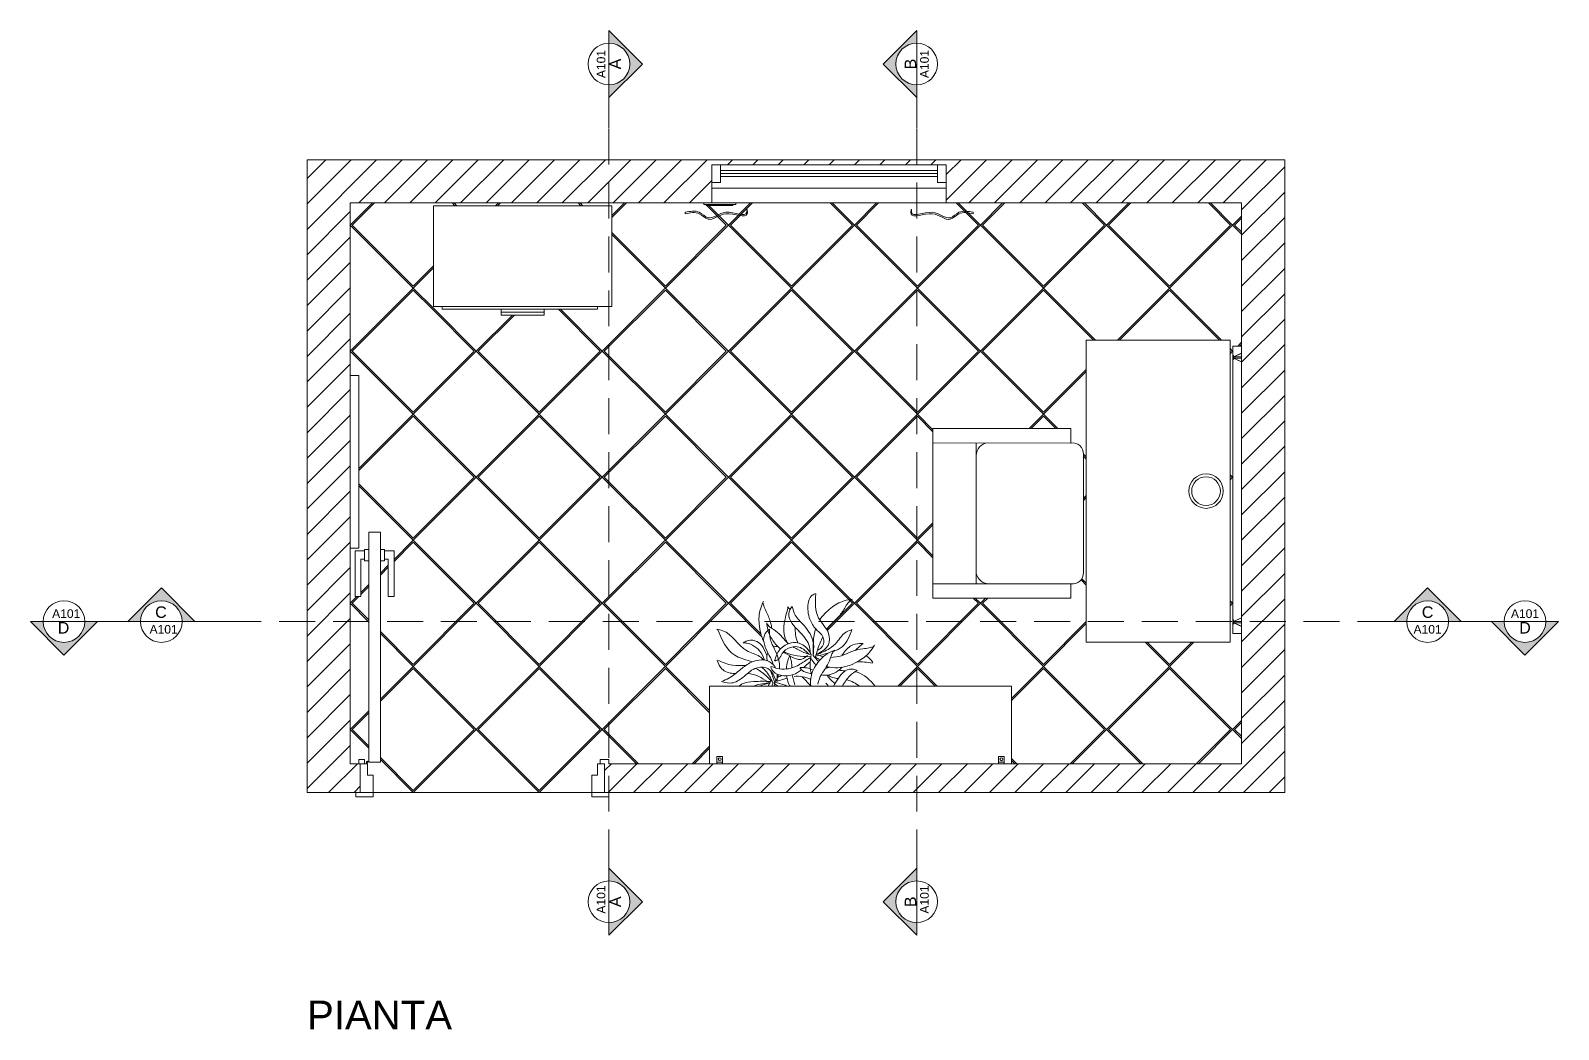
# Model space of a CAD drawing. Header units: inches. Extents: x -780 to 390, y -578 to 278.
# Drawn here: x -780 to -249, y -96 to 251 of the extents above; entities that cross this region are included whole.
import ezdxf
from ezdxf.enums import TextEntityAlignment as Align

# ---------------------------------------------------------------- set-up
doc = ezdxf.new("R2010")
doc.units = ezdxf.units.IN
doc.header["$MEASUREMENT"] = 0
doc.linetypes.add('HIDDEN', pattern=[0.375, 0.25, -0.125])
for name, color, linetype, lineweight in [('A-ANNO-SYMB', 3, 'Continuous', 18), ('accessori', 5, 'Continuous', 9), ('accessori1', 30, 'Continuous', 5), ('finestre', 4, 'Continuous', 13), ('linee prospetti', 1, 'Continuous', 18), ('mobili', 3, 'Continuous', 15), ('trame', 7, 'Continuous', 5)]:
    doc.layers.add(name, color=color, linetype=linetype, lineweight=lineweight)
doc.layers.add('piante', color=7, linetype='Continuous', lineweight=9, true_color=0x007a00)
doc.styles.add('ARIAL', font='Arial.ttf')
doc.styles.get("Standard").update_dxf_attribs({"font": 'Arial.ttf'})

# ---------------------------------------------------------------- blocks, each defined once
blk = doc.blocks.new('SYMBOL')
at = {"layer": 'A-ANNO-SYMB', "linetype": 'Continuous', "lineweight": 20}
h = blk.add_hatch(color=256, dxfattribs=at)
h.dxf.hatch_style = 1
h.paths.add_polyline_path([(11.206, 4.948), (11.316, 4.948, -1), (11.678, 4.948), (11.788, 4.948), (11.497, 5.241)])
at = {"linetype": 'Continuous', "lineweight": 20}
blk.add_line((11.316, 4.948), (11.678, 4.948), dxfattribs=at)
at = {"layer": 'A-ANNO-SYMB', "linetype": 'Continuous', "lineweight": 20}
for p, q in [((11.206, 4.948), (11.497, 5.241)), ((11.788, 4.948), (11.497, 5.241)), ((11.316, 4.948), (11.206, 4.948)), ((11.678, 4.948), (11.788, 4.948))]:
    blk.add_line(p, q, dxfattribs=at)
blk.add_circle((11.497, 4.948), 0.181, dxfattribs=at)
for tag, p in [('TAVOLA', (11.497, 5.08)), ('SEZIONE', (11.497, 4.918))]:
    blk.add_attdef(tag, text='', height=0.1, dxfattribs=at).set_placement(p, align=Align.TOP_CENTER)

msp = doc.modelspace()

# ---------------------------------------------------------------- hatches: boundary and pattern name
at = {"layer": 'trame'}
h = msp.add_hatch(dxfattribs=at)
h.set_pattern_fill('ANSI31', color=256, scale=50.000016)
h.set_pattern_definition([(45, (-3815.533, 753.904), (-4.419419, 4.419419), [])])
h.paths.add_polyline_path([(-668.89, 191.29), (-543.15, 191.29), (-543.15, 204.54), (-461.57, 204.54), (-461.57, 191.29), (-358.89, 191.29), (-358.89, -3.71), (-578.89, -3.71), (-578.89, -2.21), (-581.89, -2.21), (-581.89, -3.71), (-580.39, -3.71), (-580.39, -13.71), (-343.89, -13.71), (-343.89, 206.29), (-683.89, 206.29), (-683.89, 176.29), (-683.89, -13.71), (-665.39, -13.71), (-665.39, -3.71), (-668.89, -3.71)])

# ---------------------------------------------------------------- linework, layer by layer
for points in [[(-437.77, 107.8), (-437.76, 107.81)], [(-437.06, 107.8), (-437.05, 107.81)], [(-418.43, 107.77), (-418.43, 107.77)], [(-413.89, 103.93), (-413.88, 103.93)]]:
    msp.add_lwpolyline(points)
at = {"layer": 'A-ANNO-SYMB'}
for p, q in [((-578.89, 232.33), (-578.89, 217.33)), ((-471.87, 232.33), (-471.87, 217.33)), ((-761.17, 45.71), (-746.17, 45.71)), ((-727.3, 45.71), (-712.3, 45.71)), ((-301.43, 45.71), (-316.43, 45.71)), ((-267.56, 45.71), (-282.56, 45.71)), ((-578.89, -44.48), (-578.89, -29.48)), ((-471.87, -44.48), (-471.87, -29.48))]:
    msp.add_line(p, q, dxfattribs=at)
at = {"layer": 'A-ANNO-SYMB', "linetype": 'HIDDEN', "ltscale": 50}
for p, q in [((-578.89, 217.11), (-578.89, -29.48)), ((-471.87, 217.11), (-471.87, -29.48)), ((-712.3, 45.71), (-316.43, 45.71))]:
    msp.add_line(p, q, dxfattribs=at)
at = {"layer": 'accessori'}
for p, q in [((-552.34, 188), (-552.34, 187.5)), ((-530.81, 188.96), (-530.97, 188.96)), ((-473.81, 188.96), (-473.63, 188.96)), ((-452.28, 188), (-452.28, 187.5))]:
    msp.add_line(p, q, dxfattribs=at)
for points in [[(-552.34, 187.5), (-547.46, 187.5), (-544.42, 185.63), (-538.19, 187.5), (-530.81, 187.5), (-530.81, 188.96)], [(-452.28, 187.5), (-457.16, 187.5), (-460.2, 185.63), (-466.43, 187.5), (-473.81, 187.5), (-473.81, 188.96)]]:
    msp.add_spline(points, degree=3, dxfattribs=at)
for points, knots in [([(-552.34, 188), (-550.65, 188.35), (-547.7, 188.96), (-543.63, 184.44), (-538.82, 190.17), (-530.74, 185.83), (-530.93, 188.6), (-530.97, 188.96)], [0, 0, 0, 0, 0.976585, 1.691101, 2.991752, 4.440506, 4.640964, 4.640964, 4.640964, 4.640964]), ([(-452.28, 188), (-453.98, 188.35), (-456.92, 188.96), (-461, 184.43), (-465.76, 190.21), (-474.02, 185.74), (-473.68, 188.6), (-473.63, 188.96)], [0, 0, 0, 0, 0.976585, 1.691101, 2.991752, 4.443936, 4.638845, 4.638845, 4.638845, 4.638845])]:
    msp.add_open_spline(points, degree=3, knots=knots, dxfattribs=at)
at = {"layer": 'accessori1'}
for p, q in [((-361.89, 136.77), (-361.89, 138.27)), ((-361.89, 138.27), (-361.69, 138.27)), ((-361.69, 138.27), (-361.69, 137.77)), ((-361.69, 136.77), (-361.89, 136.77)), ((-361.69, 137.27), (-361.69, 136.77)), ((-361.59, 137.77), (-358.89, 137.77)), ((-358.89, 137.27), (-361.59, 137.27)), ((-361.89, 44.77), (-361.89, 46.27)), ((-361.89, 46.27), (-361.69, 46.27)), ((-361.69, 44.77), (-361.89, 44.77)), ((-361.69, 46.27), (-361.69, 45.77)), ((-361.69, 45.27), (-361.69, 44.77)), ((-361.59, 45.77), (-358.89, 45.77)), ((-358.89, 45.27), (-361.59, 45.27)), ((-541.39, -3.21), (-539.39, -3.21)), ((-443.39, -3.21), (-441.39, -3.21))]:
    msp.add_line(p, q, dxfattribs=at)
for points in [[(-534.81, 191.29), (-534.81, 190.72), (-545.89, 190.72), (-545.89, 191.29)], [(-544.94, 190.72), (-544.94, 190.34), (-535.76, 190.34), (-535.76, 190.72)], [(-358.89, 139.02), (-361.69, 137.77), (-361.69, 137.27), (-358.89, 136.02)], [(-358.89, 138.97), (-361.59, 137.77), (-361.59, 137.27), (-358.89, 136.06)], [(-663.89, 70.29), (-667.13, 70.29), (-667.13, 65.29)], [(-662.39, 70.79), (-663.89, 70.79), (-663.89, 66.79), (-662.39, 66.79)], [(-658.39, 70.79), (-656.89, 70.79), (-656.89, 66.79), (-658.39, 66.79)], [(-656.89, 70.29), (-653.64, 70.29), (-653.64, 65.29)], [(-667.13, 65.39), (-667.13, 54.39), (-665.13, 54.39), (-665.13, 65.39), (-665.13, 67.39), (-663.89, 67.39)], [(-653.64, 65.39), (-653.64, 54.39), (-655.64, 54.39), (-655.64, 65.39), (-655.64, 67.39), (-656.89, 67.39)], [(-358.89, 47.02), (-361.69, 45.77), (-361.69, 45.27), (-358.89, 44.02)], [(-358.89, 46.97), (-361.59, 45.77), (-361.59, 45.27), (-358.89, 44.06)], [(-663.19, -3.27), (-663.19, -3.27), (-663.19, -3.71)], [(-662.99, -3.71), (-662.99, -3.37)], [(-662.39, -2.91), (-662.84, -2.91)], [(-662.73, -3.11), (-662.39, -3.11)], [(-539.39, -3.71), (-539.39, -1.21), (-541.39, -1.21), (-541.39, -3.71)], [(-441.39, -3.71), (-441.39, -1.21), (-443.39, -1.21), (-443.39, -3.71)]]:
    msp.add_lwpolyline(points, dxfattribs=at)
for centre, radius in [((-662.98, -3.12), 0.25), ((-540.38, -2.15), 0.5), ((-442.41, -2.18), 0.5)]:
    msp.add_circle(centre, radius, dxfattribs=at)
at = {"layer": 'finestre', "lineweight": 5, "ltscale": 0.001}
for p, q in [((-540.09, 204.54), (-540.09, 198.42)), ((-464.63, 204.54), (-464.63, 198.42))]:
    msp.add_line(p, q, dxfattribs=at)
at = {"layer": 'finestre', "lineweight": 5}
for p, q in [((-540.09, 202.5), (-464.63, 202.5)), ((-543.15, 198.42), (-540.09, 198.42)), ((-540.09, 201.48), (-464.63, 201.48)), ((-540.09, 200.46), (-464.63, 200.46)), ((-464.63, 198.42), (-461.57, 198.42)), ((-461.57, 196.38), (-543.15, 196.38))]:
    msp.add_line(p, q, dxfattribs=at)
at = {"layer": 'finestre'}
msp.add_lwpolyline([(-543.15, 191.29), (-543.15, 204.54), (-461.57, 204.54), (-461.57, 191.29)], dxfattribs=at)
at = {"layer": 'linee prospetti'}
for points in [[(-683.89, 176.29), (-683.89, 206.29), (-343.89, 206.29), (-343.89, -13.71), (-683.89, -13.71), (-683.89, 206.29)], [(-668.89, -3.71), (-668.89, 191.29), (-358.89, 191.29), (-358.89, -3.71), (-578.89, -3.71)], [(-668.89, -3.71), (-665.39, -3.71)]]:
    msp.add_lwpolyline(points, dxfattribs=at)
at = {"layer": 'mobili'}
for p, q in [((-601.39, 153.29), (-601.39, 154.29)), ((-418.21, 112.84), (-466.21, 112.84)), ((-466.21, 112.84), (-466.21, 53.84)), ((-418.21, 112.84), (-418.21, 107.77)), ((-418.21, 107.77), (-466.21, 107.84)), ((-418.21, 107.77), (-453.21, 107.84)), ((-451.21, 58.84), (-451.21, 107.84)), ((-451.21, 103.44), (-451.21, 63.25)), ((-418.21, 58.84), (-466.21, 58.84)), ((-418.21, 53.84), (-418.21, 58.84)), ((-418.21, 53.84), (-418.21, 58.84)), ((-466.21, 53.84), (-418.21, 53.84))]:
    msp.add_line(p, q, dxfattribs=at)
for points in [[(-639.89, 155.29), (-577.89, 155.29), (-577.89, 190.29), (-639.89, 190.29), (-639.89, 155.29)], [(-636.89, 155.29), (-636.89, 154.29), (-582.89, 154.29), (-582.89, 155.29)], [(-616.39, 154.29), (-616.39, 153.29), (-601.39, 153.29), (-601.39, 153.29)], [(-616.39, 153.29), (-616.39, 152.29), (-601.39, 152.29), (-601.39, 153.29)], [(-362.89, 143.57), (-362.89, 38.57), (-412.89, 38.57), (-412.89, 143.57), (-362.89, 143.57)], [(-358.89, 41.52), (-361.89, 41.52), (-361.89, 141.52), (-358.89, 141.52)], [(-668.89, 71.28), (-665.89, 71.28), (-665.89, 131.28), (-668.89, 131.28)], [(-413.89, 62.74), (-413.89, 103.94)], [(-662.39, -3.21), (-662.39, 76.79), (-658.39, 76.79), (-658.39, -3.21), (-662.39, -3.21)], [(-438.89, 23.29), (-543.89, 23.29), (-543.89, -3.71)], [(-438.89, -3.71), (-438.89, 23.29), (-438.89, 23.29), (-438.89, 23.29)], [(-663.89, -3.71), (-663.89, -2.21), (-665.89, -2.21), (-665.89, -3.71)], [(-665.39, -3.71), (-662.89, -3.71), (-662.89, -7.71), (-660.89, -7.71), (-660.89, -13.71), (-665.39, -13.71), (-665.39, -3.71)], [(-580.39, -3.71), (-582.89, -3.71), (-582.89, -7.71), (-584.89, -7.71), (-584.89, -13.71), (-580.39, -13.71), (-580.39, -3.71)], [(-581.89, -3.71), (-581.89, -2.21), (-578.89, -2.21), (-578.89, -3.71)], [(-660.89, -13.71), (-660.89, -15.21), (-666.89, -15.21), (-666.89, -13.71)], [(-584.89, -13.71), (-584.89, -15.21), (-578.89, -15.21), (-578.89, -13.71)]]:
    msp.add_lwpolyline(points, dxfattribs=at)
for radius in [6, 5]:
    msp.add_circle((-371.23, 91.07), radius, dxfattribs=at)
for centre, radius, start, end in [((-446.75, 103.4), 4.46, 95.4075, 179.5428), ((-417.58, 104.12), 3.7, 356.185, 99.697), ((-446.75, 63.28), 4.46, 179.5428, 264.5925), ((-417.58, 62.49), 3.7, 260.303, 3.815)]:
    msp.add_arc(centre, radius, start, end, dxfattribs=at)
at = {"layer": 'piante'}
for points in [[(-521.44, 36.83), (-521.86, 37.25)], [(-507.74, 37.83), (-507.85, 37.72)], [(-507.82, 38.46), (-507.84, 38.44)], [(-522.28, 23.29), (-522.12, 23.45)], [(-521.58, 23.29), (-520.97, 23.89)], [(-521.4, 24.17), (-520.98, 24.59)], [(-511.87, 26.55), (-508.6, 23.29)]]:
    msp.add_lwpolyline(points, dxfattribs=at)
for points in [[(-507.11, 55.45), (-508.51, 54.57), (-509.59, 52.01), (-509, 46.5), (-506.96, 43.14), (-504.89, 41.04), (-504.15, 39.22), (-505.08, 36.58), (-506.25, 35.76)], [(-506.52, 34.43), (-502.59, 37.63), (-502.51, 41.56), (-505.97, 46.93), (-506.96, 55.36)], [(-515.22, 50.99), (-516.35, 48.46), (-515.19, 45.07), (-512.69, 42.22), (-509.39, 37.64), (-508.76, 34.47)], [(-507.91, 33.78), (-507.77, 38.04), (-511.17, 44.45), (-514.11, 47.95), (-515.22, 50.99)], [(-494.78, 42.73), (-496.66, 41.9), (-499.65, 38.5), (-502.16, 36.37), (-506.75, 34.16)], [(-508.4, 34.01), (-510.08, 36.47), (-512.05, 37.89), (-514.73, 38.41), (-517.6, 37.5), (-520.56, 34.24), (-521.27, 32.02)], [(-521.25, 31.95), (-519.74, 32.79), (-518.63, 34.61), (-515.92, 36.64), (-513.39, 36.95), (-511.27, 36.07), (-509.36, 34.34)], [(-520.86, 24.97), (-522.2, 28.13), (-524.27, 29.6), (-528.16, 29.35), (-532.29, 26.31), (-536.19, 24.36), (-539.35, 24.73)]]:
    msp.add_spline(points, degree=3, dxfattribs=at)
for points, knots in [([(-505.6, 46.31), (-504.59, 47.86), (-501.93, 50.56), (-497.88, 52.9), (-495.17, 53.36), (-494.21, 53.52)], [3.567123, 3.567123, 3.567123, 3.567123, 5.111603, 6.586707, 7.390193, 7.390193, 7.390193, 7.390193]), ([(-494.61, 53.5), (-495.01, 53.06), (-495.9, 52.09), (-497.18, 49.76), (-499.15, 47.01), (-501.72, 44.97), (-502.83, 43.44), (-503.15, 42.93)], [0, 0, 0, 0, 0.494251, 1.091528, 2.204691, 3.28249, 3.784601, 3.784601, 3.784601, 3.784601]), ([(-525.03, 38.71), (-525.96, 40.54), (-526.91, 44.46), (-526.67, 49.35), (-525.58, 51.88), (-525.2, 52.77)], [3.384851, 3.384851, 3.384851, 3.384851, 5.111603, 6.586707, 7.390193, 7.390193, 7.390193, 7.390193]), ([(-525.4, 52.43), (-525.25, 51.85), (-524.91, 50.58), (-523.65, 48.24), (-522.68, 45.79), (-522.35, 43.91), (-522.25, 43.36)], [0, 0, 0, 0, 0.494251, 1.091528, 2.204691, 2.668217, 2.668217, 2.668217, 2.668217]), ([(-516.61, 37.98), (-517, 38.64), (-519, 42.42), (-517.64, 47.01), (-516.51, 50.79)], [2.712252, 2.712252, 2.712252, 2.712252, 3.1363, 5.145509, 5.145509, 5.145509, 5.145509]), ([(-541.38, 42.99), (-540.68, 42.87), (-536.38, 42.12), (-533.31, 35.56), (-527.2, 34.33), (-525.46, 32.81), (-525.01, 32.32)], [0, 0, 0, 0, 0.386373, 2.381869, 3.302323, 3.6653, 3.6653, 3.6653, 3.6653]), ([(-529.08, 31.67), (-529.33, 31.77), (-531.42, 32.58), (-537.31, 33.87), (-539.61, 39.44), (-541.12, 43.1)], [1.937102, 1.937102, 1.937102, 1.937102, 2.082072, 3.1363, 5.145509, 5.145509, 5.145509, 5.145509]), ([(-523.04, 43.06), (-523.77, 42.42), (-525.45, 40.95), (-524.88, 37.15), (-523.2, 34.09), (-522.1, 31.83), (-521.74, 30.73)], [0, 0, 0, 0, 0.767591, 1.758932, 2.810458, 3.769684, 3.769684, 3.769684, 3.769684]), ([(-519.25, 36.17), (-520.25, 36.99), (-522.11, 39.1), (-523.71, 42.26), (-523.95, 44.45), (-524.04, 45.22)], [3.017707, 3.017707, 3.017707, 3.017707, 4.089283, 5.269366, 5.912154, 5.912154, 5.912154, 5.912154]), ([(-524.04, 44.9), (-523.71, 44.56), (-522.97, 43.81), (-521.17, 42.68), (-519.06, 40.99), (-517.68, 39.04), (-516.71, 38.18), (-516.51, 38.02)], [0, 0, 0, 0, 0.395401, 0.873223, 1.763753, 2.625992, 2.839504, 2.839504, 2.839504, 2.839504]), ([(-519.58, 29.28), (-519.45, 31.4), (-520.57, 35.18), (-523.11, 39.31), (-523.06, 41.96), (-523.04, 43.06)], [1.398806, 1.398806, 1.398806, 1.398806, 3.193961, 4.461477, 5.357708, 5.357708, 5.357708, 5.357708]), ([(-514.22, 43.84), (-514.1, 42.06), (-514, 40.11), (-513.27, 38.4), (-513.22, 38.28)], [1.425325, 1.425325, 1.425325, 1.425325, 2.381869, 2.455421, 2.455421, 2.455421, 2.455421]), ([(-500.87, 35.34), (-499.75, 35.74), (-496.44, 37.21), (-495.2, 40.71), (-494.38, 43.05)], [1.220224, 1.220224, 1.220224, 1.220224, 1.867715, 3.158499, 3.158499, 3.158499, 3.158499]), ([(-532.26, 38.27), (-531.79, 38.56), (-530.75, 39.2), (-528.55, 39.38), (-525.91, 38.08), (-524.79, 35.74), (-524.13, 34.29), (-523.94, 33.93)], [0, 0, 0, 0, 0.457118, 1.00139, 1.759277, 2.743055, 3.080701, 3.080701, 3.080701, 3.080701]), ([(-524.78, 32.29), (-525.22, 33.48), (-526.13, 35.59), (-528.6, 37.39), (-530.64, 38.25), (-531.8, 38.27), (-532.26, 38.27)], [0.215047, 0.215047, 0.215047, 0.215047, 1.24396, 2.106126, 2.677304, 3.058089, 3.058089, 3.058089, 3.058089]), ([(-504.52, 40.43), (-505.2, 39.03), (-506.21, 36.65), (-506.88, 34.15), (-507.14, 33.15)], [4.567362, 4.567362, 4.567362, 4.567362, 5.859192, 6.718693, 6.718693, 6.718693, 6.718693]), ([(-503.19, 30.09), (-501.91, 29.77), (-498.27, 29.29), (-492.78, 31.18), (-488.58, 34.32), (-487.08, 36.63), (-486.56, 37.45)], [1.997595, 1.997595, 1.997595, 1.997595, 3.107884, 5.111603, 6.586707, 7.390193, 7.390193, 7.390193, 7.390193]), ([(-497.91, 33.88), (-497.71, 34.17), (-496.66, 35.7), (-494.57, 37.97), (-491.98, 38.07), (-490.88, 38.12)], [3.868842, 3.868842, 3.868842, 3.868842, 4.160138, 5.367035, 6.249788, 6.249788, 6.249788, 6.249788]), ([(-490.5, 38.09), (-491.24, 37.5), (-492.19, 36.75), (-493.01, 35.89), (-493.19, 35.7)], [0, 0, 0, 0, 0.7846173, 0.9985378, 0.9985378, 0.9985378, 0.9985378]), ([(-541.29, 32.15), (-540.84, 31.08), (-539.81, 28.66), (-536.86, 27.7), (-535.17, 27.6), (-534.9, 27.6)], [0, 0, 0, 0, 0.937736, 2.102836, 2.319073, 2.319073, 2.319073, 2.319073]), ([(-531.37, 30.38), (-532.89, 30.53), (-536.28, 30.18), (-539.38, 31.54), (-541.05, 32.27)], [2.975909, 2.975909, 2.975909, 2.975909, 4.244841, 5.738169, 5.738169, 5.738169, 5.738169]), ([(-539.71, 24.85), (-538.85, 25.22), (-536.4, 26.29), (-533.23, 28.99), (-529.25, 32.07), (-524.4, 32.88), (-521.62, 30.82), (-521.02, 29.75), (-520.94, 29.57)], [0, 0, 0, 0, 0.784617, 2.208434, 3.424837, 4.982186, 5.872913, 6.041917, 6.041917, 6.041917, 6.041917]), ([(-509.03, 33.07), (-509.65, 32.68), (-511.35, 31.59), (-514.71, 29.28), (-519.15, 28.89), (-521.82, 29.85), (-522.57, 30.11)], [0.407143, 0.407143, 0.407143, 0.407143, 1.019314, 2.07918, 3.778327, 4.439578, 4.439578, 4.439578, 4.439578]), ([(-518.39, 34.95), (-517.28, 34.71), (-515.4, 33.16), (-512.22, 32.19), (-510.95, 32.94), (-509.79, 33.86)], [3.150236, 3.150236, 3.150236, 3.150236, 4.083574, 4.910454, 5.664764, 5.664764, 5.664764, 5.664764]), ([(-508.87, 33.46), (-511.99, 33.58), (-515.27, 33.7), (-517.94, 35.25), (-518.06, 35.32)], [0, 0, 0, 0, 2.486308, 2.609721, 2.609721, 2.609721, 2.609721]), ([(-517.19, 29.22), (-517.14, 30.19), (-516.87, 31.72), (-516.3, 33.14), (-516.09, 33.66)], [3.18118, 3.18118, 3.18118, 3.18118, 3.978766, 4.451883, 4.451883, 4.451883, 4.451883]), ([(-515.99, 33.71), (-515.86, 33.35), (-515.53, 32.41), (-515.29, 31.02), (-515.26, 30), (-515.25, 29.58)], [0, 0, 0, 0, 0.320579, 0.822714, 1.169451, 1.169451, 1.169451, 1.169451]), ([(-514.91, 36.92), (-514.7, 36.79), (-513.33, 35.99), (-511.18, 34.92), (-509.12, 34.25), (-508.34, 33.99)], [3.377364, 3.377364, 3.377364, 3.377364, 3.581636, 4.687353, 5.374954, 5.374954, 5.374954, 5.374954]), ([(-508.65, 33.62), (-508.86, 32.19), (-509.18, 30.02), (-508.67, 27.95), (-508.42, 27.27)], [0, 0, 0, 0, 1.182314, 1.786505, 1.786505, 1.786505, 1.786505]), ([(-508.73, 23.29), (-508.84, 24.24), (-508.8, 27.54), (-506.26, 31.89), (-503.13, 34.68), (-501.08, 35.48), (-500.36, 35.77)], [1.297602, 1.297602, 1.297602, 1.297602, 2.486308, 4.089283, 5.269366, 5.912154, 5.912154, 5.912154, 5.912154]), ([(-500.67, 35.69), (-500.91, 35.28), (-501.45, 34.37), (-502.07, 32.34), (-503.16, 29.86), (-505.27, 27.32), (-505.94, 25.17), (-506.23, 24.02), (-506.24, 23.99)], [0, 0, 0, 0, 0.395401, 0.873223, 1.763753, 2.625992, 3.581636, 3.609972, 3.609972, 3.609972, 3.609972]), ([(-486.73, 37.08), (-487.29, 36.89), (-488.54, 36.46), (-491.19, 36.2), (-494.49, 35.48), (-497.97, 33.6), (-500.54, 33.28), (-501.82, 33.19)], [0, 0, 0, 0, 0.494251, 1.091528, 2.204691, 3.28249, 4.337894, 4.337894, 4.337894, 4.337894]), ([(-530.71, 27.66), (-530.67, 27.65), (-529.39, 27.56), (-526.89, 26.85), (-524.8, 25.51), (-523.78, 24.85)], [3.485469, 3.485469, 3.485469, 3.485469, 3.519407, 4.566664, 5.579283, 5.579283, 5.579283, 5.579283]), ([(-522.47, 25.12), (-523.68, 26.34), (-525.35, 27.99), (-527.41, 29.16), (-527.98, 29.42)], [0.059793, 0.059793, 0.059793, 0.059793, 1.482289, 2.001512, 2.001512, 2.001512, 2.001512]), ([(-521.85, 24.44), (-522.62, 25.95), (-523.67, 27.99), (-525.33, 29.49), (-525.8, 29.84)], [0, 0, 0, 0, 0.924534, 1.250189, 1.250189, 1.250189, 1.250189]), ([(-522.65, 30), (-522.36, 29.33), (-521.67, 27.71), (-518.75, 26.8), (-515.58, 26.82), (-513.23, 27.89), (-512.16, 28.79), (-511.94, 28.98)], [0, 0, 0, 0, 0.583755, 1.41811, 2.303301, 3.225094, 3.470473, 3.470473, 3.470473, 3.470473]), ([(-516.02, 23.29), (-515.97, 23.19), (-516.48, 24.2), (-516.89, 25.49), (-517.07, 26.64), (-517.1, 26.86)], [1.41913, 1.41913, 1.41913, 1.41913, 1.568727, 2.35419, 2.534737, 2.534737, 2.534737, 2.534737]), ([(-515.12, 27.18), (-515.04, 26.59), (-514.79, 25.44), (-514.44, 24.28), (-514.22, 23.74)], [1.8379306, 1.8379306, 1.8379306, 1.8379306, 2.3295345, 2.8187981, 2.8187981, 2.8187981, 2.8187981]), ([(-512.46, 29.64), (-512.1, 29.16), (-511.29, 28.08), (-509.58, 28), (-508.64, 27.58), (-508.38, 27.43)], [0, 0, 0, 0, 0.48006, 1.070463, 1.322223, 1.322223, 1.322223, 1.322223]), ([(-507.86, 28.8), (-508.56, 29.17), (-510.06, 29.7), (-511.62, 29.69), (-512.4, 29.68)], [3.667124, 3.667124, 3.667124, 3.667124, 4.311747, 4.958049, 4.958049, 4.958049, 4.958049]), ([(-511.21, 29.67), (-511, 29.88), (-510.27, 30.59), (-509.49, 31.25), (-508.9, 31.67)], [3.7482819, 3.7482819, 3.7482819, 3.7482819, 3.9943708, 4.5931705, 4.5931705, 4.5931705, 4.5931705]), ([(-497.84, 29.8), (-498.12, 29.51), (-499.8, 27.93), (-502.47, 26.71), (-504.73, 27.13), (-505.08, 27.22)], [3.079692, 3.079692, 3.079692, 3.079692, 3.424837, 4.982186, 5.268031, 5.268031, 5.268031, 5.268031]), ([(-503, 27.04), (-502.26, 26.01), (-501.43, 24.95), (-500.32, 24.22), (-500.24, 24.16)], [0.215047, 0.215047, 0.215047, 0.215047, 1.24396, 1.327675, 1.327675, 1.327675, 1.327675]), ([(-499.19, 25.88), (-499.81, 25.95), (-501.06, 26.15), (-502.21, 26.71), (-502.77, 27.07)], [4.435789, 4.435789, 4.435789, 4.435789, 4.953484, 5.49795, 5.49795, 5.49795, 5.49795]), ([(-492.51, 28.74), (-493.44, 29.03), (-495.57, 29.68), (-498.5, 27.19), (-500.05, 24.44), (-500.77, 23.29), (-500.77, 23.29)], [0, 0, 0, 0, 0.767591, 1.758932, 2.810458, 3.480088, 3.480088, 3.480088, 3.480088]), ([(-499, 28.75), (-498.74, 28.72), (-497.97, 28.63), (-497.2, 28.59), (-496.7, 28.57)], [2.905653, 2.905653, 2.905653, 2.905653, 3.1231081, 3.5274529, 3.5274529, 3.5274529, 3.5274529]), ([(-497.68, 23.29), (-496.87, 24.56), (-495.68, 26.85), (-493.45, 28.18), (-492.51, 28.74)], [3.241375, 3.241375, 3.241375, 3.241375, 4.461477, 5.357708, 5.357708, 5.357708, 5.357708]), ([(-493.31, 28.26), (-493.04, 28.21), (-490.3, 27.56), (-488.16, 25.48), (-486.35, 23.29)], [4.471572, 4.471572, 4.471572, 4.471572, 4.704449, 6.919211, 6.919211, 6.919211, 6.919211]), ([(-492.74, 31.58), (-492.72, 31.58), (-490.93, 31.82), (-489.09, 31.54), (-487.29, 31.27)], [4.22208, 4.22208, 4.22208, 4.22208, 4.244841, 5.738169, 5.738169, 5.738169, 5.738169]), ([(-522.62, 24.86), (-524.55, 24.93), (-527.81, 25.02), (-531.77, 24.54), (-533.29, 23.6), (-533.69, 23.29)], [0.046941, 0.046941, 0.046941, 0.046941, 1.129387, 1.867715, 2.158935, 2.158935, 2.158935, 2.158935]), ([(-528.63, 23.29), (-528.42, 23.36), (-526.61, 23.98), (-524.69, 24.22), (-523, 24.44)], [0.1843826, 0.1843826, 0.1843826, 0.1843826, 0.1974865, 0.2994955, 0.2994955, 0.2994955, 0.2994955]), ([(-520.51, 24.9), (-519.81, 25.12), (-518.63, 25.5), (-517.45, 25.9), (-516.97, 26.05)], [0.407143, 0.407143, 0.407143, 0.407143, 1.019314, 1.43936, 1.43936, 1.43936, 1.43936]), ([(-491.7, 23.26), (-493.11, 24.15), (-494.6, 25.08), (-496.23, 25.47), (-496.3, 25.49)], [2.234525, 2.234525, 2.234525, 2.234525, 3.572803, 3.631231, 3.631231, 3.631231, 3.631231])]:
    msp.add_open_spline(points, degree=3, knots=knots, dxfattribs=at)
for points in [[(-516.78, 50.88), (-516.48, 50.53), (-516.17, 50.18), (-515.9, 49.82)], [(-507.84, 33.77), (-507.9, 37.04), (-507.96, 40.31), (-507.05, 43.23)], [(-523.78, 32.03), (-524.16, 33.06), (-524.03, 34.04), (-523.63, 34.85)], [(-521.61, 36.76), (-521.17, 36.94), (-520.71, 37.05), (-520.25, 37.08)], [(-520.6, 34.58), (-520.5, 34.64), (-520.41, 34.7), (-520.3, 34.74)], [(-508.68, 33.1), (-508.15, 32.19), (-507.61, 31.28), (-506.85, 30.62)], [(-507.86, 33.87), (-507.24, 33.17), (-506.61, 32.48), (-505.94, 31.85)], [(-507.08, 33.36), (-506.54, 33.05), (-505.99, 32.73), (-505.44, 32.43)], [(-507.01, 33.65), (-505.52, 34), (-504.03, 34.36), (-502.53, 34.8)], [(-504.37, 33.49), (-504.88, 33.64), (-505.38, 33.81), (-505.89, 33.97)], [(-487.08, 31.45), (-487.8, 32.36), (-488.52, 33.28), (-489.46, 33.82)], [(-522.76, 28.72), (-522.17, 27.39), (-521.75, 26.02), (-521.33, 24.65)], [(-521.03, 24.47), (-520.63, 25.39), (-520.23, 26.3), (-519.95, 27.24)], [(-520.41, 27.4), (-520.34, 26.62), (-520.36, 25.79), (-520.37, 24.97)], [(-518.74, 26.97), (-519.24, 26.71), (-519.75, 26.49), (-520.27, 26.29)], [(-514.49, 26.61), (-512.54, 26.83), (-510.47, 26.44), (-508.73, 25.55)], [(-511.92, 28.96), (-511.93, 28.96), (-511.95, 28.96), (-511.96, 28.96)], [(-503.56, 29.51), (-503.06, 29.55), (-502.56, 29.67), (-502.08, 29.85)], [(-503.28, 29.95), (-503.07, 29.85), (-502.86, 29.76), (-502.65, 29.67)], [(-523.29, 24.24), (-524.39, 23.98), (-525.49, 23.73), (-526.41, 23.29)], [(-523.56, 23.29), (-523.14, 23.95), (-522.75, 24.64), (-522.36, 25.32)], [(-521.78, 24.51), (-521.94, 24.1), (-522.1, 23.69), (-522.25, 23.29)], [(-521.85, 24.54), (-521.95, 24.12), (-522.06, 23.7), (-522.16, 23.29)], [(-521.23, 23.92), (-521.32, 23.71), (-521.41, 23.5), (-521.49, 23.29)], [(-520.06, 23.29), (-520.51, 23.59), (-520.96, 23.89), (-521.42, 24.19)], [(-520.78, 24.56), (-519.15, 24.06), (-517.53, 23.56), (-516.98, 23.29)], [(-502.6, 23.29), (-502.88, 23.62), (-503.16, 23.95), (-503.45, 24.27)]]:
    msp.add_open_spline(points, degree=3, dxfattribs=at)
at = {"layer": 'trame'}
for p, q in [((-412.89, 102.93), (-413.89, 103.87)), ((-412.89, 102.22), (-413.89, 103.22)), ((-412.89, 89.55), (-413.89, 88.55)), ((-412.89, 88.84), (-413.89, 87.84)), ((-665.13, 55.8), (-662.39, 58.55)), ((-666.55, 54.39), (-668.89, 52.05)), ((-665.13, 55.09), (-662.39, 57.84)), ((-668.89, 8.21), (-662.39, 14.71))]:
    msp.add_line(p, q, dxfattribs=at)
for points in [[(-646.97, 161.65), (-668.89, 183.57), (-661.17, 191.29)], [(-646.97, 162.35), (-668.18, 183.57), (-660.46, 191.29)], [(-633.47, 191.29), (-632.47, 190.29)], [(-632.76, 191.29), (-631.76, 190.29)], [(-618.33, 190.29), (-617.33, 191.29)], [(-617.62, 190.29), (-616.62, 191.29)], [(-589.63, 191.29), (-588.63, 190.29)], [(-588.92, 191.29), (-587.92, 190.29)], [(-577.89, 186.89), (-573.49, 191.29)], [(-577.89, 186.18), (-572.78, 191.29)], [(-515.44, 161.65), (-537.36, 183.57), (-529.65, 191.29)], [(-515.44, 162.35), (-536.66, 183.57), (-528.94, 191.29)], [(-501.95, 191.29), (-494.23, 183.57), (-515.44, 162.35)], [(-501.24, 191.29), (-493.52, 183.57), (-515.44, 161.65)], [(-471.6, 161.65), (-493.52, 183.57), (-485.81, 191.29)], [(-471.6, 162.35), (-492.82, 183.57), (-485.1, 191.29)], [(-458.11, 191.29), (-450.39, 183.57), (-471.6, 162.35)], [(-457.4, 191.29), (-449.68, 183.57), (-471.6, 161.65)], [(-427.76, 161.65), (-449.68, 183.57), (-441.97, 191.29)], [(-427.76, 162.35), (-448.98, 183.57), (-441.26, 191.29)], [(-414.27, 191.29), (-406.55, 183.57), (-427.76, 162.35)], [(-413.56, 191.29), (-405.84, 183.57), (-427.76, 161.65)], [(-383.92, 161.65), (-405.84, 183.57), (-398.13, 191.29)], [(-383.92, 162.35), (-405.14, 183.57), (-397.42, 191.29)], [(-370.43, 191.29), (-362.71, 183.57), (-383.92, 162.35)], [(-369.72, 191.29), (-362, 183.57), (-383.92, 161.65)], [(-544.13, 190.34), (-537.36, 183.57), (-559.28, 161.65)], [(-544.84, 190.34), (-538.07, 183.57), (-559.28, 162.35)], [(-545.22, 190.72), (-544.94, 190.43)], [(-358.89, 180.45), (-362, 183.57), (-358.89, 186.68)], [(-358.89, 181.16), (-361.29, 183.57), (-358.89, 185.98)], [(-559.28, 162.35), (-577.89, 180.96)], [(-559.28, 161.65), (-577.89, 180.25)], [(-639.89, 169.43), (-646.97, 162.35)], [(-639.89, 168.73), (-646.97, 161.65)], [(-646.97, 117.81), (-668.89, 139.73), (-647.32, 161.29), (-646.97, 161.65), (-639.6, 154.29)], [(-646.97, 118.51), (-668.18, 139.73), (-646.97, 160.94), (-640.31, 154.29)], [(-559.28, 117.81), (-581.2, 139.73), (-559.64, 161.29), (-559.28, 161.65), (-537.36, 139.73), (-559.28, 117.81)], [(-559.28, 118.51), (-580.5, 139.73), (-559.28, 160.94), (-538.07, 139.73), (-559.28, 118.51)], [(-515.44, 117.81), (-537.36, 139.73), (-515.8, 161.29), (-515.44, 161.65), (-493.52, 139.73), (-515.44, 117.81)], [(-515.44, 118.51), (-536.66, 139.73), (-515.44, 160.94), (-494.23, 139.73), (-515.44, 118.51)], [(-471.6, 117.81), (-493.52, 139.73), (-471.96, 161.29), (-471.6, 161.65), (-449.68, 139.73), (-471.6, 117.81)], [(-471.6, 118.51), (-492.82, 139.73), (-471.6, 160.94), (-450.39, 139.73), (-471.6, 118.51)], [(-427.76, 117.81), (-449.68, 139.73), (-428.12, 161.29), (-427.76, 161.65), (-409.68, 143.57)], [(-427.76, 118.51), (-448.98, 139.73), (-427.76, 160.94), (-410.39, 143.57)], [(-402, 143.57), (-384.28, 161.29), (-383.92, 161.65), (-365.84, 143.57)], [(-401.29, 143.57), (-383.92, 160.94), (-366.55, 143.57)], [(-640.31, 154.29), (-625.75, 139.73), (-646.97, 118.51)], [(-639.6, 154.29), (-625.05, 139.73), (-646.97, 117.81)], [(-596.47, 154.29), (-581.91, 139.73), (-603.13, 118.51)], [(-595.76, 154.29), (-581.2, 139.73), (-603.13, 117.81)], [(-603.13, 117.81), (-625.05, 139.73), (-612.49, 152.29)], [(-603.13, 118.51), (-624.34, 139.73), (-611.78, 152.29)], [(-362.89, 140.61), (-362, 139.73), (-362.89, 138.84)], [(-362.89, 139.9), (-362.71, 139.73), (-362.89, 139.55)], [(-361.89, 139.61), (-362, 139.73), (-361.89, 139.84)], [(-360.21, 141.52), (-358.89, 142.84)], [(-359.5, 141.52), (-358.89, 142.14)], [(-412.89, 133.39), (-427.76, 118.51)], [(-412.89, 132.68), (-427.76, 117.81)], [(-665.89, 98.89), (-647.32, 117.45), (-646.97, 117.81), (-625.05, 95.89), (-646.97, 73.97)], [(-665.89, 98.18), (-646.97, 117.1), (-625.75, 95.89), (-646.97, 74.67)], [(-603.13, 73.97), (-625.05, 95.89), (-603.48, 117.45), (-603.13, 117.81), (-581.2, 95.89), (-603.13, 73.97)], [(-603.13, 74.67), (-624.34, 95.89), (-603.13, 117.1), (-581.91, 95.89), (-603.13, 74.67)], [(-559.28, 73.97), (-581.2, 95.89), (-559.64, 117.45), (-559.28, 117.81), (-537.36, 95.89), (-559.28, 73.97)], [(-559.28, 74.67), (-580.5, 95.89), (-559.28, 117.1), (-538.07, 95.89), (-559.28, 74.67)], [(-515.44, 73.97), (-537.36, 95.89), (-515.8, 117.45), (-515.44, 117.81), (-493.52, 95.89), (-515.44, 73.97)], [(-515.44, 74.67), (-536.66, 95.89), (-515.44, 117.1), (-494.23, 95.89), (-515.44, 74.67)], [(-471.6, 73.97), (-493.52, 95.89), (-471.96, 117.45), (-471.6, 117.81), (-466.21, 112.41)], [(-471.6, 74.67), (-492.82, 95.89), (-471.6, 117.1), (-466.21, 111.7)], [(-432.73, 112.84), (-428.12, 117.45), (-427.76, 117.81), (-422.8, 112.84)], [(-432.02, 112.84), (-427.76, 117.1), (-423.5, 112.84)], [(-362.89, 96.77), (-362, 95.89), (-362.89, 95)], [(-362.89, 96.06), (-362.71, 95.89), (-362.89, 95.71)], [(-361.89, 95.77), (-362, 95.89), (-361.89, 96)], [(-646.97, 74.67), (-665.89, 93.59)], [(-646.97, 73.97), (-665.89, 92.89)], [(-466.21, 80.07), (-471.6, 74.67)], [(-466.21, 79.36), (-471.6, 73.97)], [(-653.64, 67.29), (-647.32, 73.61), (-646.97, 73.97), (-625.05, 52.05), (-646.97, 30.13)], [(-653.64, 66.59), (-646.97, 73.26), (-625.75, 52.05), (-646.97, 30.83)], [(-603.13, 30.13), (-625.05, 52.05), (-603.48, 73.61), (-603.13, 73.97), (-581.2, 52.05), (-603.13, 30.13)], [(-603.13, 30.83), (-624.34, 52.05), (-603.13, 73.26), (-581.91, 52.05), (-603.13, 30.83)], [(-559.28, 30.13), (-581.2, 52.05), (-559.64, 73.61), (-559.28, 73.97), (-537.36, 52.05), (-559.28, 30.13)], [(-559.28, 30.83), (-580.5, 52.05), (-559.28, 73.26), (-538.07, 52.05), (-559.28, 30.83)], [(-525.77, 40.45), (-537.36, 52.05), (-515.8, 73.61), (-515.44, 73.97), (-493.52, 52.05), (-502.97, 42.6)], [(-526.08, 41.47), (-536.66, 52.05), (-515.44, 73.26), (-494.23, 52.05), (-503.23, 43.05)], [(-471.6, 30.13), (-493.52, 52.05), (-471.96, 73.61), (-471.6, 73.97), (-466.21, 68.57)], [(-471.6, 30.83), (-492.82, 52.05), (-471.6, 73.26), (-466.21, 67.86)], [(-658.39, 62.55), (-655.64, 65.29)], [(-658.39, 61.84), (-655.64, 64.59)], [(-414.69, 60.18), (-412.89, 58.38)], [(-414.4, 60.6), (-412.89, 59.09)], [(-662.39, 46.25), (-668.18, 52.05), (-665.84, 54.39)], [(-452.19, 53.84), (-450.39, 52.05), (-471.6, 30.83)], [(-451.48, 53.84), (-449.68, 52.05), (-471.6, 30.13)], [(-427.76, 30.13), (-449.68, 52.05), (-447.89, 53.84)], [(-427.76, 30.83), (-448.98, 52.05), (-447.18, 53.84)], [(-662.39, 45.55), (-668.89, 52.05)], [(-362.89, 52.93), (-362, 52.05), (-362.89, 51.16)], [(-362.89, 52.22), (-362.71, 52.05), (-362.89, 51.87)], [(-361.89, 51.93), (-362, 52.05), (-361.89, 52.16)], [(-412.89, 45.71), (-427.76, 30.83)], [(-412.89, 45), (-427.76, 30.13)], [(-646.97, 30.83), (-658.39, 42.25)], [(-646.97, 30.13), (-658.39, 41.55)], [(-383.92, 30.13), (-392.37, 38.57)], [(-383.92, 30.83), (-391.66, 38.57)], [(-376.19, 38.57), (-383.92, 30.83)], [(-375.48, 38.57), (-383.92, 30.13)], [(-658.39, 18.71), (-647.32, 29.77), (-646.97, 30.13), (-625.05, 8.21), (-646.97, -13.71)], [(-658.39, 18), (-646.97, 29.42), (-625.75, 8.21), (-646.97, -13.01)], [(-603.13, -13.71), (-625.05, 8.21), (-603.48, 29.77), (-603.13, 30.13), (-581.2, 8.21), (-603.13, -13.71)], [(-603.13, -13.01), (-624.34, 8.21), (-603.13, 29.42), (-581.91, 8.21), (-603.13, -13.01)], [(-569.28, -3.71), (-581.2, 8.21), (-559.64, 29.77), (-559.28, 30.13), (-543.89, 14.73)], [(-568.58, -3.71), (-580.5, 8.21), (-559.28, 29.42), (-543.89, 14.02)], [(-478.44, 23.29), (-471.96, 29.77), (-471.6, 30.13), (-464.76, 23.29)], [(-477.74, 23.29), (-471.6, 29.42), (-465.47, 23.29)], [(-438.89, 19), (-428.12, 29.77), (-427.76, 30.13), (-405.84, 8.21), (-417.76, -3.71)], [(-438.89, 18.3), (-427.76, 29.42), (-406.55, 8.21), (-418.47, -3.71)], [(-393.92, -3.71), (-405.84, 8.21), (-384.28, 29.77), (-383.92, 30.13), (-362, 8.21), (-373.92, -3.71)], [(-393.22, -3.71), (-405.14, 8.21), (-383.92, 29.42), (-362.71, 8.21), (-374.63, -3.71)], [(-662.39, 2.41), (-668.18, 8.21), (-662.39, 14)], [(-358.89, 5.09), (-362, 8.21), (-358.89, 11.32)], [(-662.39, 1.71), (-668.89, 8.21)], [(-358.89, 5.8), (-361.29, 8.21), (-358.89, 10.61)], [(-543.89, 2.39), (-549.99, -3.71)], [(-543.89, 1.68), (-549.28, -3.71)], [(-646.97, -13.01), (-658.39, -1.59)], [(-646.97, -13.71), (-658.39, -2.29)], [(-437.06, -3.71), (-438.89, -1.88)], [(-437.76, -3.71), (-438.89, -2.59)]]:
    msp.add_lwpolyline(points, dxfattribs=at)

# ---------------------------------------------------------------- block references
at = {"layer": 'A-ANNO-SYMB', "linetype": 'Continuous', "lineweight": 20}
ref = msp.add_blockref('SYMBOL', (-776.81, -220.31), dxfattribs=dict(at, xscale=-40, yscale=40, zscale=40, rotation=270))
ref.add_attrib('SEZIONE', 'A', dxfattribs={"layer": '0', "linetype": 'Continuous', "lineweight": 20, "height": 4, "rotation": 90, "style": 'ARIAL'}).set_placement((-578.72, 239.57), align=Align.TOP_CENTER)
ref.add_attrib('TAVOLA', 'A101', dxfattribs={"layer": '0', "linetype": 'Continuous', "lineweight": 20, "height": 3, "rotation": 90, "style": 'ARIAL'}).set_placement((-583.14, 239.57), align=Align.TOP_CENTER)
ref = msp.add_blockref('SYMBOL', (-273.94, -220.31), dxfattribs=dict(at, xscale=40, yscale=40, zscale=40, rotation=89.99999999999997))
ref.add_attrib('SEZIONE', 'B', dxfattribs={"layer": '0', "linetype": 'Continuous', "lineweight": 20, "height": 4, "rotation": 90, "style": 'ARIAL'}).set_placement((-476.05, 239.57), align=Align.TOP_CENTER)
ref.add_attrib('TAVOLA', 'A101', dxfattribs={"layer": '0', "linetype": 'Continuous', "lineweight": 20, "height": 3, "rotation": 90, "style": 'ARIAL'}).set_placement((-470.67, 239.57), align=Align.TOP_CENTER)
ref = msp.add_blockref('SYMBOL', (-274.66, -152.22), dxfattribs=dict(at, xscale=-40, yscale=40, zscale=40))
ref.add_attrib('SEZIONE', 'C', dxfattribs={"layer": '0', "linetype": 'Continuous', "lineweight": 20, "height": 4, "style": 'ARIAL'}).set_placement((-734.7, 50.98), align=Align.TOP_CENTER)
ref.add_attrib('TAVOLA', 'A101', dxfattribs={"layer": '0', "linetype": 'Continuous', "lineweight": 20, "height": 3, "style": 'ARIAL'}).set_placement((-733.76, 44.51), align=Align.TOP_CENTER)
ref = msp.add_blockref('SYMBOL', (-754.07, -152.22), dxfattribs=dict(at, xscale=40, yscale=40, zscale=40))
ref.add_attrib('SEZIONE', 'C', dxfattribs={"layer": '0', "linetype": 'Continuous', "lineweight": 20, "height": 4, "style": 'ARIAL'}).set_placement((-294.19, 50.98), align=Align.TOP_CENTER)
ref.add_attrib('TAVOLA', 'A101', dxfattribs={"layer": '0', "linetype": 'Continuous', "lineweight": 20, "height": 3, "style": 'ARIAL'}).set_placement((-294.19, 44.51), align=Align.TOP_CENTER)
ref = msp.add_blockref('SYMBOL', (-308.53, 243.63), dxfattribs=dict(at, xscale=40, yscale=40, zscale=40, rotation=180))
ref.add_attrib('SEZIONE', 'D', dxfattribs={"layer": '0', "linetype": 'Continuous', "lineweight": 20, "height": 4, "style": 'ARIAL'}).set_placement((-768.57, 45.54), align=Align.TOP_CENTER)
ref.add_attrib('TAVOLA', 'A101', dxfattribs={"layer": '0', "linetype": 'Continuous', "lineweight": 20, "height": 3, "style": 'ARIAL'}).set_placement((-767.63, 49.96), align=Align.TOP_CENTER)
ref = msp.add_blockref('SYMBOL', (-720.2, 243.63), dxfattribs=dict(at, xscale=-40, yscale=40, zscale=40, rotation=180))
ref.add_attrib('SEZIONE', 'D', dxfattribs={"layer": '0', "linetype": 'Continuous', "lineweight": 20, "height": 4, "style": 'ARIAL'}).set_placement((-260.32, 45.54), align=Align.TOP_CENTER)
ref.add_attrib('TAVOLA', 'A101', dxfattribs={"layer": '0', "linetype": 'Continuous', "lineweight": 20, "height": 3, "style": 'ARIAL'}).set_placement((-260.32, 49.96), align=Align.TOP_CENTER)
ref = msp.add_blockref('SYMBOL', (-776.81, 408.16), dxfattribs=dict(at, xscale=40, yscale=40, zscale=40, rotation=270))
ref.add_attrib('SEZIONE', 'A', dxfattribs={"layer": '0', "linetype": 'Continuous', "lineweight": 20, "height": 4, "rotation": 90, "style": 'ARIAL'}).set_placement((-578.72, -51.73), align=Align.TOP_CENTER)
ref.add_attrib('TAVOLA', 'A101', dxfattribs={"layer": '0', "linetype": 'Continuous', "lineweight": 20, "height": 3, "rotation": 90, "style": 'ARIAL'}).set_placement((-583.14, -50.95), align=Align.TOP_CENTER)
ref = msp.add_blockref('SYMBOL', (-273.94, 408.16), dxfattribs=dict(at, xscale=-40, yscale=40, zscale=40, rotation=90))
ref.add_attrib('SEZIONE', 'B', dxfattribs={"layer": '0', "linetype": 'Continuous', "lineweight": 20, "height": 4, "rotation": 90, "style": 'ARIAL'}).set_placement((-476.05, -51.73), align=Align.TOP_CENTER)
ref.add_attrib('TAVOLA', 'A101', dxfattribs={"layer": '0', "linetype": 'Continuous', "lineweight": 20, "height": 3, "rotation": 90, "style": 'ARIAL'}).set_placement((-470.67, -50.95), align=Align.TOP_CENTER)

# ---------------------------------------------------------------- texts
at = {"layer": 'trame', "insert": (-683.89, -86.12), "char_height": 10, "attachment_point": 1}
msp.add_mtext_dynamic_manual_height_columns('PIANTA', width=229.5265, gutter_width=1, heights=[0], dxfattribs=at)

doc.saveas('drawing.dxf')
